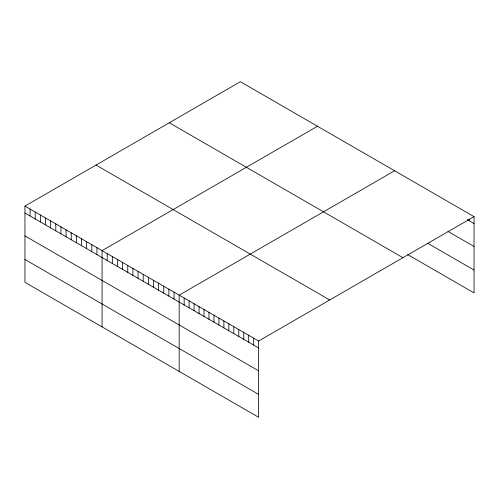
<?xml version="1.0" encoding="UTF-8"?>
<svg xmlns="http://www.w3.org/2000/svg" width="499" height="499" viewBox="0 0 499 499"><rect width="100%" height="100%" fill="white"/><g stroke="black" fill="none" stroke-linecap="round" stroke-linejoin="round"><path stroke-width="0.75" d="M24.95 206.093L258.638 341.01L258.638 417.276L24.95 282.353L24.95 206.093L240.362 81.724L474.05 216.647L474.05 292.907L407.633 254.559M317.476 126.247L102.07 250.617L102.07 326.876M394.597 170.777L179.185 295.14L179.185 371.399M258.638 341.01L474.05 216.647M467.22 219.641L474.05 223.583M447.977 231.411L474.05 246.462M427.493 243.15L474.05 270.034M169.273 122.766L402.967 257.69M96.033 165.05L329.727 299.974M24.95 213.029L258.638 347.953M24.95 235.908L258.638 370.826M24.95 259.48L258.638 394.397M469.085 219.18L469.085 220.72M253.673 338.147L253.673 345.083M248.708 335.278L248.708 342.22M243.743 332.409L243.743 339.351M238.778 329.546L238.778 336.482M233.813 326.677L233.813 333.619M228.848 323.807L228.848 330.75M223.876 320.944L223.876 327.88M218.911 318.075L218.911 325.017M213.946 315.206L213.946 322.148M208.981 312.343L208.981 319.279M204.016 309.474L204.016 316.416M199.051 306.611L199.051 313.547M194.086 303.741L194.086 310.677M189.115 300.872L189.115 307.814M184.15 298.009L184.15 304.945M174.045 292.171L174.045 299.113M168.905 289.202L168.905 296.144M163.759 286.233L163.759 293.175M158.62 283.264L158.62 290.206M153.48 280.301L153.48 287.237M148.34 277.332L148.34 284.268M143.194 274.363L143.194 281.299M138.055 271.394L138.055 278.336M132.915 268.425L132.915 275.367M127.775 265.456L127.775 272.398M122.635 262.486L122.635 269.429M117.49 259.517L117.49 266.46M112.35 256.555L112.35 263.491M107.21 253.586L107.21 260.522M96.925 247.647L96.925 254.59M91.785 244.678L91.785 251.621M86.645 241.709L86.645 248.652M81.505 238.74L81.505 245.683M76.359 235.778L76.359 242.714M71.22 232.808L71.22 239.745M66.08 229.839L66.08 236.776M60.94 226.87L60.94 233.813M55.794 223.901L55.794 230.844M50.655 220.932L50.655 227.875M45.515 217.963L45.515 224.906M40.375 214.994L40.375 221.936M35.229 212.031L35.229 218.967M30.09 209.062L30.09 215.998"/></g></svg>
